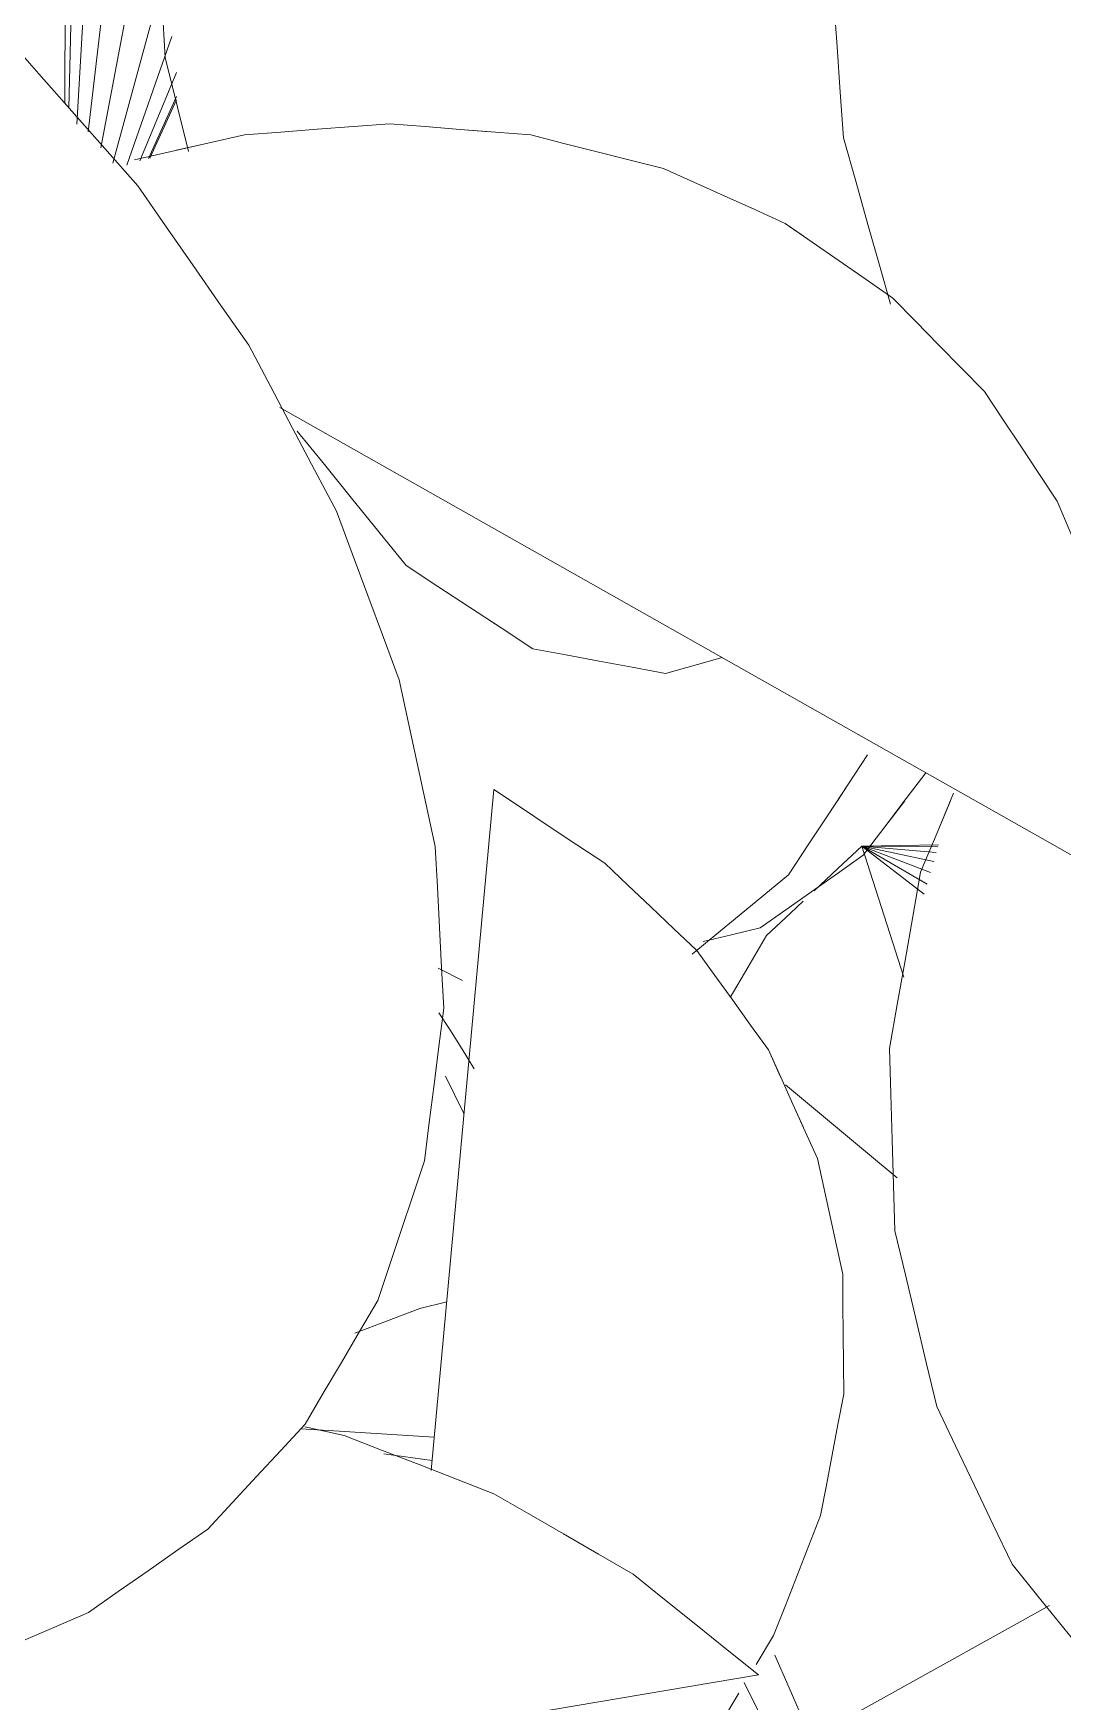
# Model space of a CAD drawing. Header units: metres. Extents: x -18.34 to -13.25, y -25.49 to -16.26.
# Drawn here: x -17.85139 to -17.82395, y -16.75699 to -16.71248 of the extents above; entities that cross this region are included whole.
import ezdxf

# ---------------------------------------------------------------- set-up
doc = ezdxf.new("R2010")
doc.units = ezdxf.units.M
doc.layers.add('Importações nas famílias', color=7, linetype='Continuous', lineweight=5)
doc.layers.add('Vegetação', color=7, linetype='Continuous', lineweight=5)

# ---------------------------------------------------------------- blocks, each defined once
blk = doc.blocks.new('Planta_pergolado_12200 - plantas pergolado_skp_Component_12-V33-Pavimento 02 - Executivo')
at = {"layer": 'Importações nas famílias', "color": 9, "flags": 128}
for points in [[(0.1606, 0.075633), (0.159968, 0.074978), (0.159335, 0.074323), (0.158702, 0.073668), (0.158077, 0.07302)], [(0.153757, 0.056828), (0.153994, 0.055998), (0.154231, 0.055168), (0.154429, 0.054476)], [(0.156239, 0.050344), (0.15676, 0.04961), (0.157281, 0.048877)]]:
    blk.add_lwpolyline(points, dxfattribs=at)
blk = doc.blocks.new('Planta_pergolado_12200 - plantas pergolado_skp_Component_17-V36-Pavimento 02 - Executivo')
at = {"layer": 'Importações nas famílias', "color": 9, "flags": 128}
for points in [[(0.158544, 0.082545), (0.158241, 0.082913), (0.157669, 0.083606)], [(0.159955, 0.080833), (0.159384, 0.081527), (0.158812, 0.08222)], [(0.162558, 0.079129), (0.161952, 0.079526), (0.161286, 0.079962), (0.160621, 0.080398), (0.159955, 0.080833)]]:
    blk.add_lwpolyline(points, dxfattribs=at)
blk = doc.blocks.new('Planta_pergolado_12200 - plantas pergolado_skp_Component_16-V37-Pavimento 02 - Executivo')
for name in ['Planta_pergolado_12200 - plantas pergolado_skp_Component_17-V36-Pavimento 02 - Executivo', 'Planta_pergolado_12200 - plantas pergolado_skp_Component_12-V33-Pavimento 02 - Executivo']:
    blk.add_blockref(name, (0, 0))
blk = doc.blocks.new('Planta_pergolado_12200 - plantas pergolado_skp_Component_12-V38-Pavimento 02 - Executivo')
at = {"layer": 'Importações nas famílias', "color": 9}
for p, q in [((0.170274, 0.07106), (0.169588, 0.071156)), ((0.17156, 0.067551), (0.170378, 0.067254))]:
    blk.add_line(p, q, dxfattribs=at)
at = {"layer": 'Importações nas famílias', "color": 9, "flags": 128}
for points in [[(0.171953, 0.070631), (0.171134, 0.07084), (0.170274, 0.07106)], [(0.170261, 0.067832), (0.170911, 0.067944), (0.171824, 0.068101), (0.172737, 0.068258), (0.173553, 0.068399)]]:
    blk.add_lwpolyline(points, dxfattribs=at)
blk = doc.blocks.new('Planta_pergolado_12200 - plantas pergolado_skp_Component_17-V39-Pavimento 02 - Executivo')
at = {"layer": 'Importações nas famílias', "color": 9}
for p, q in [((0.158064, 0.08135), (0.156153, 0.081178)), ((0.156175, 0.081125), (0.158064, 0.08135)), ((0.15623, 0.080991), (0.158064, 0.08135)), ((0.158064, 0.08135), (0.156318, 0.080778)), ((0.158064, 0.08135), (0.156427, 0.080511)), ((0.156542, 0.080233), (0.158064, 0.08135)), ((0.156643, 0.079987), (0.158064, 0.08135)), ((0.157372, 0.077984), (0.158064, 0.08135)), ((0.152632, 0.054928), (0.152876, 0.056112)), ((0.162039, 0.051789), (0.161445, 0.051144)), ((0.157627, 0.048068), (0.156948, 0.047688)), ((0.154075, 0.047331), (0.153366, 0.047538))]:
    blk.add_line(p, q, dxfattribs=at)
at = {"layer": 'Importações nas famílias', "color": 9, "flags": 128}
for points in [[(0.158064, 0.08135), (0.158714, 0.080859), (0.159364, 0.080369)], [(0.159664, 0.080143), (0.160014, 0.079879), (0.160665, 0.079389)], [(0.160665, 0.079389), (0.161212, 0.078649), (0.161731, 0.077949)], [(0.164841, 0.058336), (0.164531, 0.057308), (0.164221, 0.05628), (0.16391, 0.055252)], [(0.16391, 0.055252), (0.163443, 0.054386), (0.162975, 0.05352), (0.162507, 0.052655), (0.162039, 0.051789)], [(0.156948, 0.047688), (0.156229, 0.047599), (0.155511, 0.04751), (0.154793, 0.04742), (0.154075, 0.047331)]]:
    blk.add_lwpolyline(points, dxfattribs=at)
blk = doc.blocks.new('Planta_pergolado_12200 - plantas pergolado_skp_Component_16-V40-Pavimento 02 - Executivo')
for name in ['Planta_pergolado_12200 - plantas pergolado_skp_Component_17-V39-Pavimento 02 - Executivo', 'Planta_pergolado_12200 - plantas pergolado_skp_Component_12-V38-Pavimento 02 - Executivo']:
    blk.add_blockref(name, (0, 0))
blk = doc.blocks.new('Planta_pergolado_12200 - plantas pergolado_skp_Component_12-V63-Pavimento 02 - Executivo')
at = {"layer": 'Importações nas famílias', "color": 9}
for p, q in [((0.168772, 0.07791), (0.169007, 0.078352)), ((0.16865, 0.075788), (0.169006, 0.076766)), ((0.160352, 0.052987), (0.163234, 0.060906)), ((0.15877, 0.048638), (0.159823, 0.051534))]:
    blk.add_line(p, q, dxfattribs=at)
at = {"layer": 'Importações nas famílias', "color": 9, "flags": 128}
for points in [[(0.168275, 0.076865), (0.168523, 0.077388), (0.168772, 0.07791)], [(0.1606, 0.075633), (0.159968, 0.074978), (0.159335, 0.074323), (0.158702, 0.073668), (0.158077, 0.07302)], [(0.161325, 0.05809), (0.161594, 0.058944), (0.161862, 0.059797), (0.162131, 0.060651), (0.162399, 0.061504)], [(0.16028, 0.054577), (0.160542, 0.055455), (0.160803, 0.056334), (0.161064, 0.057212), (0.161325, 0.05809)], [(0.153757, 0.056828), (0.153994, 0.055998), (0.154231, 0.055168), (0.154429, 0.054476)], [(0.159867, 0.053109), (0.160029, 0.053684), (0.16028, 0.054577)], [(0.158594, 0.048433), (0.158799, 0.049207), (0.159037, 0.050105), (0.159276, 0.051004)], [(0.156239, 0.050344), (0.15676, 0.04961), (0.157281, 0.048877), (0.157802, 0.048143), (0.157973, 0.047902)]]:
    blk.add_lwpolyline(points, dxfattribs=at)
blk = doc.blocks.new('Planta_pergolado_12200 - plantas pergolado_skp_Component_12-V65-Pavimento 02 - Executivo')
at = {"layer": 'Importações nas famílias', "color": 9}
blk.add_line((0.188957, 0.075592), (0.180119, 0.082783), dxfattribs=at)
at = {"layer": 'Importações nas famílias', "color": 9, "flags": 128}
for points in [[(0.1799, 0.089866), (0.179458, 0.090176), (0.179015, 0.090487)], [(0.181626, 0.088263), (0.181195, 0.088664), (0.180763, 0.089064), (0.180332, 0.089465), (0.1799, 0.089866)], [(0.18329, 0.086318), (0.182874, 0.086804), (0.182458, 0.08729), (0.182042, 0.087777), (0.181626, 0.088263)], [(0.184871, 0.084051), (0.184476, 0.084618), (0.184081, 0.085184), (0.183685, 0.085751), (0.18329, 0.086318)], [(0.186354, 0.081488), (0.185983, 0.082129), (0.185613, 0.08277), (0.185242, 0.08341), (0.184871, 0.084051)], [(0.187721, 0.078658), (0.187379, 0.079366), (0.187038, 0.080073), (0.186696, 0.080781), (0.186354, 0.081488)], [(0.188957, 0.075592), (0.188648, 0.076359), (0.188339, 0.077125), (0.18803, 0.077892), (0.187721, 0.078658)], [(0.181376, 0.07731), (0.1823, 0.07707), (0.183224, 0.07683), (0.184149, 0.07659), (0.185073, 0.07635)], [(0.185073, 0.07635), (0.186044, 0.07616), (0.187015, 0.075971), (0.187986, 0.075781), (0.188957, 0.075592)]]:
    blk.add_lwpolyline(points, dxfattribs=at)
blk = doc.blocks.new('Planta_pergolado_12200 - plantas pergolado_skp_Component_17-V66-Pavimento 02 - Executivo')
at = {"layer": 'Importações nas famílias', "color": 9}
for p, q in [((0.173776, 0.11996), (0.175829, 0.101947)), ((0.175737, 0.101816), (0.173607, 0.117923)), ((0.17559, 0.101392), (0.173109, 0.116025)), ((0.175326, 0.101168), (0.172318, 0.114396)), ((0.175057, 0.100737), (0.172536, 0.109035)), ((0.174799, 0.100323), (0.173053, 0.104783)), ((0.17446, 0.100242), (0.172995, 0.103309)), ((0.174121, 0.100306), (0.172971, 0.102403)), ((0.173902, 0.100347), (0.173036, 0.101807)), ((0.173869, 0.100353), (0.173044, 0.101729)), ((0.168902, 0.079464), (0.168332, 0.07909))]:
    blk.add_line(p, q, dxfattribs=at)
at = {"layer": 'Importações nas famílias', "color": 9, "flags": 128}
for points in [[(0.159955, 0.080833), (0.159384, 0.081527), (0.158812, 0.08222), (0.158241, 0.082913), (0.157669, 0.083606)], [(0.162558, 0.079129), (0.161952, 0.079526), (0.161286, 0.079962), (0.160621, 0.080398), (0.159955, 0.080833)]]:
    blk.add_lwpolyline(points, dxfattribs=at)
blk = doc.blocks.new('Planta_pergolado_12200 - plantas pergolado_skp_Component_16-V67-Pavimento 02 - Executivo')
for name in ['Planta_pergolado_12200 - plantas pergolado_skp_Component_17-V66-Pavimento 02 - Executivo', 'Planta_pergolado_12200 - plantas pergolado_skp_Component_12-V65-Pavimento 02 - Executivo', 'Planta_pergolado_12200 - plantas pergolado_skp_Component_12-V63-Pavimento 02 - Executivo']:
    blk.add_blockref(name, (0, 0))
blk = doc.blocks.new('Planta_pergolado_12200 - plantas pergolado_skp_Component_17-V71-Pavimento 02 - Executivo')
at = {"layer": 'Importações nas famílias', "color": 9}
for p, q in [((0.15683, 0.082412), (0.156276, 0.083001)), ((0.160805, 0.079595), (0.160115, 0.079976))]:
    blk.add_line(p, q, dxfattribs=at)
at = {"layer": 'Importações nas famílias', "color": 9, "flags": 128}
for points in [[(0.158048, 0.08112), (0.157439, 0.081766), (0.156875, 0.082364)], [(0.159426, 0.080357), (0.158737, 0.080739), (0.158048, 0.08112)], [(0.16225, 0.079413), (0.161528, 0.079504), (0.160805, 0.079595)]]:
    blk.add_lwpolyline(points, dxfattribs=at)
blk = doc.blocks.new('Planta_pergolado_12200 - plantas pergolado_skp_Component_16-V72-Pavimento 02 - Executivo')
blk.add_blockref('Planta_pergolado_12200 - plantas pergolado_skp_Component_17-V71-Pavimento 02 - Executivo', (0, 0))
blk = doc.blocks.new('Planta_pergolado_12200 - plantas pergolado_skp_Component_17-V77-Pavimento 02 - Executivo')
at = {"layer": 'Importações nas famílias', "color": 9, "flags": 128}
for points in [[(0.158048, 0.08112), (0.157439, 0.081766), (0.15683, 0.082412), (0.156276, 0.083001)], [(0.160805, 0.079595), (0.160115, 0.079976), (0.159426, 0.080357), (0.158737, 0.080739), (0.158048, 0.08112)], [(0.16225, 0.079413), (0.161528, 0.079504), (0.160805, 0.079595)]]:
    blk.add_lwpolyline(points, dxfattribs=at)
blk = doc.blocks.new('Planta_pergolado_12200 - plantas pergolado_skp_Component_16-V78-Pavimento 02 - Executivo')
blk.add_blockref('Planta_pergolado_12200 - plantas pergolado_skp_Component_17-V77-Pavimento 02 - Executivo', (0, 0))
blk = doc.blocks.new('Planta_pergolado_12200 - plantas pergolado_skp_-3067427-Pavimento 02 - Executivo')
for name in ['Planta_pergolado_12200 - plantas pergolado_skp_Component_16-V78-Pavimento 02 - Executivo', 'Planta_pergolado_12200 - plantas pergolado_skp_Component_16-V37-Pavimento 02 - Executivo', 'Planta_pergolado_12200 - plantas pergolado_skp_Component_16-V67-Pavimento 02 - Executivo', 'Planta_pergolado_12200 - plantas pergolado_skp_Component_16-V72-Pavimento 02 - Executivo', 'Planta_pergolado_12200 - plantas pergolado_skp_Component_16-V40-Pavimento 02 - Executivo']:
    blk.add_blockref(name, (0, 0))
blk = doc.blocks.new('Planta_pergolado_12200 - plantas pergolado_skp_-3067432-Pavimento 02 - Executivo')
at = {"rotation": 89.9999999999999}
blk.add_blockref('Planta_pergolado_12200 - plantas pergolado_skp_-3067427-Pavimento 02 - Executivo', (0.274037, 0.01573), dxfattribs=at)
blk = doc.blocks.new('Planta_pergolado_12200 - plantas pergolado_skp_Component_12-V250-Pavimento 02 - Executivo')
at = {"layer": 'Importações nas famílias', "color": 9}
for p, q in [((0.186334, 0.060857), (0.187887, 0.068529)), ((0.177483, 0.060066), (0.176973, 0.059395)), ((0.181635, 0.037642), (0.185023, 0.054377))]:
    blk.add_line(p, q, dxfattribs=at)
at = {"layer": 'Importações nas famílias', "color": 9, "flags": 128}
for points in [[(0.187887, 0.068529), (0.187049, 0.068072), (0.18621, 0.067614), (0.185371, 0.067157), (0.184533, 0.0667)], [(0.184533, 0.0667), (0.183787, 0.066158), (0.183042, 0.065616), (0.182296, 0.065074), (0.181551, 0.064532)], [(0.181551, 0.064532), (0.180916, 0.063919), (0.180281, 0.063305), (0.179646, 0.062692), (0.179011, 0.062078)], [(0.179011, 0.062078), (0.178502, 0.061407), (0.177992, 0.060737)], [(0.176973, 0.059395), (0.176601, 0.058682), (0.176229, 0.05797), (0.175857, 0.057257), (0.175486, 0.056545)], [(0.175486, 0.056545), (0.17526, 0.055808), (0.175034, 0.05507), (0.174808, 0.054333), (0.174582, 0.053595)], [(0.174582, 0.053595), (0.174508, 0.05285), (0.174434, 0.052105), (0.17436, 0.051361), (0.174285, 0.050616)], [(0.174285, 0.050616), (0.174364, 0.049881), (0.174443, 0.049145), (0.174522, 0.04841), (0.174601, 0.047675)], [(0.174601, 0.047675), (0.174831, 0.046967), (0.175062, 0.046259), (0.175292, 0.045551), (0.175522, 0.044844)], [(0.175522, 0.044844), (0.175899, 0.044179), (0.176275, 0.043515), (0.176651, 0.042851), (0.177028, 0.042187)], [(0.177028, 0.042187), (0.177541, 0.041582), (0.178054, 0.040977), (0.178568, 0.040372), (0.179081, 0.039767)], [(0.179081, 0.039767), (0.17972, 0.039236), (0.180358, 0.038705), (0.180997, 0.038173), (0.181635, 0.037642)]]:
    blk.add_lwpolyline(points, dxfattribs=at)
blk = doc.blocks.new('Planta_pergolado_12200 - plantas pergolado_skp_Component_16-V252-Pavimento 02 - Executivo')
blk.add_blockref('Planta_pergolado_12200 - plantas pergolado_skp_Component_12-V250-Pavimento 02 - Executivo', (0, 0))
blk = doc.blocks.new('Planta_pergolado_12200 - plantas pergolado_skp_Component_12-V253-Pavimento 02 - Executivo')
at = {"layer": 'Importações nas famílias', "color": 9}
for p, q in [((0.18621, 0.067614), (0.185371, 0.067157)), ((0.18491, 0.066905), (0.184533, 0.0667)), ((0.177483, 0.060066), (0.176973, 0.059395)), ((0.175857, 0.057257), (0.175486, 0.056545)), ((0.174601, 0.047675), (0.174831, 0.046967)), ((0.1753, 0.045526), (0.175522, 0.044844))]:
    blk.add_line(p, q, dxfattribs=at)
at = {"layer": 'Importações nas famílias', "color": 9, "flags": 128}
for points in [[(0.184533, 0.0667), (0.183787, 0.066158), (0.183042, 0.065616), (0.182296, 0.065074), (0.181551, 0.064532)], [(0.181551, 0.064532), (0.180916, 0.063919), (0.180281, 0.063305), (0.179646, 0.062692), (0.179011, 0.062078)], [(0.179011, 0.062078), (0.178502, 0.061407), (0.177992, 0.060737)], [(0.176973, 0.059395), (0.176601, 0.058682), (0.176229, 0.05797)], [(0.175486, 0.056545), (0.17526, 0.055808), (0.175034, 0.05507), (0.174808, 0.054333), (0.174582, 0.053595)], [(0.174582, 0.053595), (0.174508, 0.05285), (0.174434, 0.052105), (0.17436, 0.051361), (0.174285, 0.050616)], [(0.174285, 0.050616), (0.174364, 0.049881), (0.174443, 0.049145), (0.174522, 0.04841), (0.174601, 0.047675)], [(0.174869, 0.046852), (0.175062, 0.046259), (0.175292, 0.045551)], [(0.175522, 0.044844), (0.175899, 0.044179), (0.176275, 0.043515), (0.176651, 0.042851), (0.177028, 0.042187)], [(0.177028, 0.042187), (0.177541, 0.041582), (0.178054, 0.040977), (0.178568, 0.040372), (0.179081, 0.039767)], [(0.179081, 0.039767), (0.17972, 0.039236), (0.180358, 0.038705)]]:
    blk.add_lwpolyline(points, dxfattribs=at)
blk = doc.blocks.new('Planta_pergolado_12200 - plantas pergolado_skp_Component_16-V255-Pavimento 02 - Executivo')
blk.add_blockref('Planta_pergolado_12200 - plantas pergolado_skp_Component_12-V253-Pavimento 02 - Executivo', (0, 0))
blk = doc.blocks.new('Planta_pergolado_12200 - plantas pergolado_skp_Component_12-V276-Pavimento 02 - Executivo')
at = {"layer": 'Importações nas famílias', "color": 9, "flags": 128}
for points in [[(0.136028, 0.038975), (0.135321, 0.038871), (0.134614, 0.038767), (0.133908, 0.038663), (0.133201, 0.038559)], [(0.138866, 0.038776), (0.138156, 0.038825), (0.137447, 0.038875), (0.136737, 0.038925), (0.136028, 0.038975)], [(0.133201, 0.038559), (0.132514, 0.038304), (0.131827, 0.038049), (0.13114, 0.037794), (0.130453, 0.037538)], [(0.141649, 0.037965), (0.140953, 0.038168), (0.140257, 0.03837), (0.139562, 0.038573), (0.138866, 0.038776)], [(0.144312, 0.036563), (0.143646, 0.036914), (0.142981, 0.037264), (0.142315, 0.037615), (0.141649, 0.037965)], [(0.130453, 0.037538), (0.129801, 0.037137), (0.12915, 0.036737), (0.128499, 0.036336), (0.127847, 0.035935)], [(0.127847, 0.035935), (0.127247, 0.035399), (0.126646, 0.034862), (0.126045, 0.034325), (0.125445, 0.033788)], [(0.125445, 0.033788), (0.124909, 0.033128), (0.124374, 0.032468), (0.123838, 0.031808), (0.123303, 0.031148)], [(0.123303, 0.031148), (0.122845, 0.03038), (0.122387, 0.029612), (0.121929, 0.028844), (0.121471, 0.028076)], [(0.121471, 0.028076), (0.121101, 0.027218), (0.120732, 0.02636), (0.120362, 0.025502), (0.119992, 0.024644)], [(0.119992, 0.024644), (0.11972, 0.023716), (0.119447, 0.022788), (0.119174, 0.021861), (0.118902, 0.020933)], [(0.118902, 0.020933), (0.118732, 0.019957), (0.118563, 0.018981), (0.118394, 0.018006), (0.118225, 0.01703)]]:
    blk.add_lwpolyline(points, dxfattribs=at)
blk = doc.blocks.new('Planta_pergolado_12200 - plantas pergolado_skp_Component_16-V283-Pavimento 02 - Executivo')
blk.add_blockref('Planta_pergolado_12200 - plantas pergolado_skp_Component_12-V276-Pavimento 02 - Executivo', (0, 0))
blk = doc.blocks.new('Planta_pergolado_12200 - plantas pergolado_skp_-V296-Pavimento 02 - Executivo')
blk.add_blockref('Planta_pergolado_12200 - plantas pergolado_skp_Component_16-V283-Pavimento 02 - Executivo', (0, 0))
blk = doc.blocks.new('Planta_pergolado_12200 - plantas pergolado_skp_-V297-Pavimento 02 - Executivo')
at = {"xscale": 1.254472261797389, "yscale": 1.254472261797389, "zscale": 1.254472261797389, "rotation": 44.99999999999149}
blk.add_blockref('Planta_pergolado_12200 - plantas pergolado_skp_-V296-Pavimento 02 - Executivo', (0.101937, -0.102346), dxfattribs=at)
for name in ['Planta_pergolado_12200 - plantas pergolado_skp_Component_16-V252-Pavimento 02 - Executivo', 'Planta_pergolado_12200 - plantas pergolado_skp_Component_16-V255-Pavimento 02 - Executivo']:
    blk.add_blockref(name, (0, 0))
blk = doc.blocks.new('Planta_pergolado_12200 - plantas pergolado_skp_Component_17-V315-Pavimento 02 - Executivo')
at = {"layer": 'Importações nas famílias', "color": 9, "flags": 128}
for points in [[(0.175614, 0.203256), (0.176244, 0.203361), (0.177061, 0.203497)], [(0.177061, 0.203497), (0.177868, 0.203254), (0.178675, 0.203011), (0.179482, 0.202768), (0.180289, 0.202525)], [(0.180289, 0.202525), (0.181017, 0.201924), (0.181745, 0.201322), (0.182473, 0.200721), (0.183201, 0.200119)], [(0.183201, 0.200119), (0.183787, 0.199211), (0.184374, 0.198302), (0.184961, 0.197394), (0.185548, 0.196485)], [(0.18749, 0.189254), (0.187641, 0.188123), (0.187812, 0.186853)], [(0.187812, 0.186853), (0.187743, 0.185559), (0.187674, 0.184266), (0.187604, 0.182972), (0.187535, 0.181678)]]:
    blk.add_lwpolyline(points, dxfattribs=at)
blk = doc.blocks.new('Planta_pergolado_12200 - plantas pergolado_skp_Component_16-V316-Pavimento 02 - Executivo')
blk.add_blockref('Planta_pergolado_12200 - plantas pergolado_skp_Component_17-V315-Pavimento 02 - Executivo', (0, 0))
blk = doc.blocks.new('Planta_pergolado_12200 - plantas pergolado_skp_Component_12-V318-Pavimento 02 - Executivo')
at = {"layer": 'Importações nas famílias', "color": 9}
for p, q in [((0.219014, 0.231057), (0.177455, 0.228609)), ((0.187089, 0.22155), (0.188039, 0.221229))]:
    blk.add_line(p, q, dxfattribs=at)
at = {"layer": 'Importações nas famílias', "color": 9, "flags": 128}
for points in [[(0.177455, 0.228609), (0.178164, 0.227899), (0.178874, 0.22719), (0.179583, 0.22648), (0.180293, 0.22577)], [(0.180293, 0.22577), (0.181102, 0.225177), (0.181911, 0.224584), (0.18272, 0.223991), (0.183529, 0.223398)], [(0.183529, 0.223398), (0.184419, 0.222936), (0.185309, 0.222474), (0.186199, 0.222012), (0.187089, 0.22155)]]:
    blk.add_lwpolyline(points, dxfattribs=at)
blk = doc.blocks.new('Planta_pergolado_12200 - plantas pergolado_skp_Component_12-V322-Pavimento 02 - Executivo')
at = {"layer": 'Importações nas famílias', "color": 9}
blk.add_line((0.185909, 0.195856), (0.165672, 0.210402), dxfattribs=at)
at = {"layer": 'Importações nas famílias', "color": 9, "flags": 128}
for points in [[(0.165912, 0.203467), (0.166155, 0.202668), (0.166397, 0.201869), (0.166639, 0.20107), (0.166882, 0.200271)], [(0.166882, 0.200271), (0.167259, 0.199543), (0.167637, 0.198815), (0.168014, 0.198086), (0.168391, 0.197358)], [(0.168391, 0.197358), (0.168895, 0.196718), (0.169399, 0.196077), (0.169902, 0.195436), (0.170406, 0.194796)], [(0.170406, 0.194796), (0.171024, 0.194258), (0.171642, 0.19372), (0.17226, 0.193182), (0.172878, 0.192645)], [(0.172878, 0.192645), (0.173596, 0.192222), (0.174314, 0.1918), (0.175032, 0.191377), (0.17575, 0.190955)], [(0.17575, 0.190955), (0.17655, 0.190658), (0.177351, 0.190361), (0.178152, 0.190063), (0.178953, 0.189766)], [(0.178953, 0.189766), (0.179818, 0.189601), (0.180684, 0.189437), (0.181549, 0.189272), (0.182414, 0.189107)], [(0.186051, 0.188992), (0.186982, 0.1891), (0.187914, 0.189208), (0.188846, 0.189316)], [(0.182414, 0.189107), (0.183323, 0.189078), (0.184232, 0.189049), (0.185141, 0.189021), (0.186051, 0.188992)]]:
    blk.add_lwpolyline(points, dxfattribs=at)
blk = doc.blocks.new('Planta_pergolado_12200 - plantas pergolado_skp_Component_17-V323-Pavimento 02 - Executivo')
at = {"layer": 'Importações nas famílias', "color": 9, "flags": 128}
for points in [[(0.168643, 0.230007), (0.169199, 0.22914), (0.169755, 0.228274), (0.170311, 0.227407), (0.170867, 0.226541)], [(0.170867, 0.226541), (0.171228, 0.225513), (0.171589, 0.224485), (0.171949, 0.223457), (0.17231, 0.222429)], [(0.17231, 0.222429), (0.172451, 0.221309), (0.172591, 0.220189), (0.172732, 0.21907), (0.172873, 0.21795)], [(0.172873, 0.21795), (0.172784, 0.216816), (0.172695, 0.215681), (0.172606, 0.214546), (0.172517, 0.213412)], [(0.172517, 0.213412), (0.172205, 0.212339), (0.171893, 0.211266), (0.171581, 0.210194), (0.171268, 0.209121)], [(0.171268, 0.209121), (0.170754, 0.208184), (0.170239, 0.207247)], [(0.170485, 0.194935), (0.170642, 0.194001), (0.170828, 0.192893), (0.171014, 0.191786), (0.1712, 0.190679)], [(0.1712, 0.190679), (0.171157, 0.189541), (0.171114, 0.188403), (0.171071, 0.187265), (0.171029, 0.186127)]]:
    blk.add_lwpolyline(points, dxfattribs=at)
blk = doc.blocks.new('Planta_pergolado_12200 - plantas pergolado_skp_Component_16-V324-Pavimento 02 - Executivo')
for name in ['Planta_pergolado_12200 - plantas pergolado_skp_Component_17-V323-Pavimento 02 - Executivo', 'Planta_pergolado_12200 - plantas pergolado_skp_Component_12-V318-Pavimento 02 - Executivo', 'Planta_pergolado_12200 - plantas pergolado_skp_Component_12-V322-Pavimento 02 - Executivo']:
    blk.add_blockref(name, (0, 0))
blk = doc.blocks.new('Planta_pergolado_12200 - plantas pergolado_skp_Component_17-V333-Pavimento 02 - Executivo')
at = {"layer": 'Importações nas famílias', "color": 9, "flags": 128}
for points in [[(0.175614, 0.203256), (0.176244, 0.203361), (0.177061, 0.203497)], [(0.177061, 0.203497), (0.177868, 0.203254), (0.178675, 0.203011), (0.179482, 0.202768), (0.180289, 0.202525)], [(0.180289, 0.202525), (0.181017, 0.201924), (0.181274, 0.201711)], [(0.181745, 0.201322), (0.182473, 0.200721), (0.183201, 0.200119)], [(0.183201, 0.200119), (0.183787, 0.199211), (0.184374, 0.198302), (0.184961, 0.197394), (0.185548, 0.196485)], [(0.18749, 0.189254), (0.187641, 0.188123), (0.187812, 0.186853)], [(0.187812, 0.186853), (0.187743, 0.185559), (0.187702, 0.184789)]]:
    blk.add_lwpolyline(points, dxfattribs=at)
blk = doc.blocks.new('Planta_pergolado_12200 - plantas pergolado_skp_Component_16-V334-Pavimento 02 - Executivo')
blk.add_blockref('Planta_pergolado_12200 - plantas pergolado_skp_Component_17-V333-Pavimento 02 - Executivo', (0, 0))
blk = doc.blocks.new('Planta_pergolado_12200 - plantas pergolado_skp_Component_12-V336-Pavimento 02 - Executivo')
at = {"layer": 'Importações nas famílias', "color": 9}
blk.add_line((0.187089, 0.22155), (0.188039, 0.221229), dxfattribs=at)
at = {"layer": 'Importações nas famílias', "color": 9, "flags": 128}
blk.add_lwpolyline([(0.185309, 0.222474), (0.186199, 0.222012), (0.187089, 0.22155)], dxfattribs=at)
blk = doc.blocks.new('Planta_pergolado_12200 - plantas pergolado_skp_Component_12-V337-Pavimento 02 - Executivo')
at = {"layer": 'Importações nas famílias', "color": 9}
for p, q in [((0.172466, 0.193003), (0.172878, 0.192645)), ((0.178953, 0.189766), (0.179818, 0.189601)), ((0.187914, 0.189208), (0.188846, 0.189316))]:
    blk.add_line(p, q, dxfattribs=at)
at = {"layer": 'Importações nas famílias', "color": 9, "flags": 128}
for points in [[(0.170406, 0.194796), (0.171024, 0.194258), (0.171642, 0.19372)], [(0.172878, 0.192645), (0.173596, 0.192222), (0.174314, 0.1918), (0.175032, 0.191377), (0.17575, 0.190955)], [(0.17575, 0.190955), (0.17655, 0.190658), (0.177351, 0.190361), (0.178152, 0.190063), (0.178953, 0.189766)], [(0.179956, 0.189575), (0.180684, 0.189437), (0.181549, 0.189272), (0.182414, 0.189107)], [(0.186051, 0.188992), (0.186982, 0.1891), (0.187777, 0.189192)], [(0.182414, 0.189107), (0.183323, 0.189078), (0.184232, 0.189049), (0.185141, 0.189021), (0.186051, 0.188992)]]:
    blk.add_lwpolyline(points, dxfattribs=at)
blk = doc.blocks.new('Planta_pergolado_12200 - plantas pergolado_skp_Component_17-V338-Pavimento 02 - Executivo')
at = {"layer": 'Importações nas famílias', "color": 9}
blk.add_line((0.170311, 0.227407), (0.170867, 0.226541), dxfattribs=at)
at = {"layer": 'Importações nas famílias', "color": 9, "flags": 128}
for points in [[(0.170867, 0.226541), (0.171228, 0.225513), (0.171589, 0.224485), (0.171949, 0.223457), (0.17231, 0.222429)], [(0.17231, 0.222429), (0.172451, 0.221309), (0.172591, 0.220189), (0.172732, 0.21907), (0.172873, 0.21795)], [(0.172873, 0.21795), (0.172784, 0.216816), (0.172695, 0.215681), (0.172606, 0.214546), (0.172517, 0.213412)], [(0.172517, 0.213412), (0.172205, 0.212339), (0.171893, 0.211266), (0.171581, 0.210194), (0.171268, 0.209121)], [(0.171268, 0.209121), (0.170754, 0.208184), (0.170337, 0.207424)], [(0.170485, 0.194935), (0.170642, 0.194001), (0.170828, 0.192893), (0.171014, 0.191786), (0.1712, 0.190679)], [(0.1712, 0.190679), (0.171157, 0.189541), (0.171114, 0.188403), (0.171071, 0.187265), (0.171029, 0.186127)]]:
    blk.add_lwpolyline(points, dxfattribs=at)
blk = doc.blocks.new('Planta_pergolado_12200 - plantas pergolado_skp_Component_16-V339-Pavimento 02 - Executivo')
for name in ['Planta_pergolado_12200 - plantas pergolado_skp_Component_12-V336-Pavimento 02 - Executivo', 'Planta_pergolado_12200 - plantas pergolado_skp_Component_17-V338-Pavimento 02 - Executivo', 'Planta_pergolado_12200 - plantas pergolado_skp_Component_12-V337-Pavimento 02 - Executivo']:
    blk.add_blockref(name, (0, 0))
blk = doc.blocks.new('Planta_pergolado_12200 - plantas pergolado_skp_-V384-Pavimento 02 - Executivo')
for name in ['Planta_pergolado_12200 - plantas pergolado_skp_Component_16-V324-Pavimento 02 - Executivo', 'Planta_pergolado_12200 - plantas pergolado_skp_Component_16-V339-Pavimento 02 - Executivo', 'Planta_pergolado_12200 - plantas pergolado_skp_Component_16-V316-Pavimento 02 - Executivo', 'Planta_pergolado_12200 - plantas pergolado_skp_Component_16-V334-Pavimento 02 - Executivo']:
    blk.add_blockref(name, (0, 0))
blk = doc.blocks.new('Planta_pergolado_12200 - plantas pergolado_skp_Component_16-V429-Pavimento 02 - Executivo')
blk.add_blockref('Planta_pergolado_12200 - plantas pergolado_skp_Component_12-V253-Pavimento 02 - Executivo', (0, 0))
blk = doc.blocks.new('Planta_pergolado_12200 - plantas pergolado_skp_Component_12-V430-Pavimento 02 - Executivo')
at = {"layer": 'Importações nas famílias', "color": 9}
for p, q in [((0.18621, 0.067614), (0.185371, 0.067157)), ((0.18491, 0.066905), (0.184533, 0.0667)), ((0.177483, 0.060066), (0.176973, 0.059395)), ((0.175857, 0.057257), (0.175486, 0.056545)), ((0.174601, 0.047675), (0.174831, 0.046967)), ((0.1753, 0.045526), (0.175522, 0.044844)), ((0.177028, 0.042187), (0.177541, 0.041582))]:
    blk.add_line(p, q, dxfattribs=at)
at = {"layer": 'Importações nas famílias', "color": 9, "flags": 128}
for points in [[(0.184533, 0.0667), (0.183787, 0.066158), (0.183042, 0.065616), (0.182296, 0.065074), (0.181551, 0.064532)], [(0.181551, 0.064532), (0.180916, 0.063919), (0.180281, 0.063305), (0.179646, 0.062692), (0.179011, 0.062078)], [(0.179011, 0.062078), (0.178502, 0.061407), (0.177992, 0.060737)], [(0.176973, 0.059395), (0.176601, 0.058682), (0.176229, 0.05797)], [(0.175486, 0.056545), (0.17526, 0.055808), (0.175034, 0.05507), (0.174808, 0.054333), (0.174582, 0.053595)], [(0.174582, 0.053595), (0.174508, 0.05285), (0.174434, 0.052105), (0.17436, 0.051361), (0.174285, 0.050616)], [(0.174285, 0.050616), (0.174364, 0.049881), (0.174443, 0.049145), (0.174522, 0.04841), (0.174601, 0.047675)], [(0.174869, 0.046852), (0.175062, 0.046259), (0.175292, 0.045551)], [(0.175522, 0.044844), (0.175899, 0.044179), (0.176275, 0.043515), (0.176651, 0.042851), (0.177028, 0.042187)]]:
    blk.add_lwpolyline(points, dxfattribs=at)
blk = doc.blocks.new('Planta_pergolado_12200 - plantas pergolado_skp_Component_16-V431-Pavimento 02 - Executivo')
blk.add_blockref('Planta_pergolado_12200 - plantas pergolado_skp_Component_12-V430-Pavimento 02 - Executivo', (0, 0))
blk = doc.blocks.new('Planta_pergolado_12200 - plantas pergolado_skp_Component_12-V436-Pavimento 02 - Executivo')
at = {"layer": 'Importações nas famílias', "color": 9}
blk.add_line((0.118732, 0.019957), (0.118563, 0.018981), dxfattribs=at)
at = {"layer": 'Importações nas famílias', "color": 9, "flags": 128}
for points in [[(0.136028, 0.038975), (0.135321, 0.038871), (0.134614, 0.038767), (0.133908, 0.038663), (0.133201, 0.038559)], [(0.133201, 0.038559), (0.132514, 0.038304), (0.131827, 0.038049), (0.13114, 0.037794), (0.130453, 0.037538)], [(0.130453, 0.037538), (0.129801, 0.037137), (0.12915, 0.036737)], [(0.129005, 0.036648), (0.128499, 0.036336), (0.127847, 0.035935)], [(0.127847, 0.035935), (0.127247, 0.035399), (0.126646, 0.034862), (0.126045, 0.034325), (0.125445, 0.033788)], [(0.125445, 0.033788), (0.124909, 0.033128), (0.124374, 0.032468), (0.123838, 0.031808), (0.123303, 0.031148)], [(0.123303, 0.031148), (0.122845, 0.03038), (0.122387, 0.029612), (0.121929, 0.028844), (0.121471, 0.028076)], [(0.121471, 0.028076), (0.121101, 0.027218), (0.120732, 0.02636)]]:
    blk.add_lwpolyline(points, dxfattribs=at)
blk = doc.blocks.new('Planta_pergolado_12200 - plantas pergolado_skp_Component_16-V440-Pavimento 02 - Executivo')
blk.add_blockref('Planta_pergolado_12200 - plantas pergolado_skp_Component_12-V436-Pavimento 02 - Executivo', (0, 0))
blk = doc.blocks.new('Planta_pergolado_12200 - plantas pergolado_skp_-V444-Pavimento 02 - Executivo')
blk.add_blockref('Planta_pergolado_12200 - plantas pergolado_skp_Component_16-V440-Pavimento 02 - Executivo', (0, 0))
blk = doc.blocks.new('Planta_pergolado_12200 - plantas pergolado_skp_-V445-Pavimento 02 - Executivo')
at = {"xscale": 1.254472261797389, "yscale": 1.254472261797389, "zscale": 1.254472261797389, "rotation": 44.99999999999149}
blk.add_blockref('Planta_pergolado_12200 - plantas pergolado_skp_-V444-Pavimento 02 - Executivo', (0.101937, -0.102346), dxfattribs=at)
for name in ['Planta_pergolado_12200 - plantas pergolado_skp_Component_16-V429-Pavimento 02 - Executivo', 'Planta_pergolado_12200 - plantas pergolado_skp_Component_16-V431-Pavimento 02 - Executivo']:
    blk.add_blockref(name, (0, 0))
blk = doc.blocks.new('Planta_pergolado_12200 - plantas pergolado_skp_Component_12-V460-Pavimento 02 - Executivo')
at = {"layer": 'Importações nas famílias', "color": 9}
blk.add_line((0.187914, 0.189208), (0.188846, 0.189316), dxfattribs=at)
blk = doc.blocks.new('Planta_pergolado_12200 - plantas pergolado_skp_Component_17-V461-Pavimento 02 - Executivo')
at = {"layer": 'Importações nas famílias', "color": 9}
blk.add_line((0.170311, 0.227407), (0.170867, 0.226541), dxfattribs=at)
at = {"layer": 'Importações nas famílias', "color": 9, "flags": 128}
for points in [[(0.170867, 0.226541), (0.171228, 0.225513), (0.171589, 0.224485), (0.171949, 0.223457), (0.17231, 0.222429)], [(0.17231, 0.222429), (0.172451, 0.221309), (0.172591, 0.220189), (0.172732, 0.21907), (0.172873, 0.21795)], [(0.172873, 0.21795), (0.172784, 0.216816), (0.172695, 0.215681), (0.172606, 0.214546), (0.172517, 0.213412)], [(0.172517, 0.213412), (0.172205, 0.212339), (0.171893, 0.211266), (0.171581, 0.210194), (0.171268, 0.209121)], [(0.171268, 0.209121), (0.170754, 0.208184), (0.170337, 0.207424)]]:
    blk.add_lwpolyline(points, dxfattribs=at)
blk = doc.blocks.new('Planta_pergolado_12200 - plantas pergolado_skp_Component_16-V462-Pavimento 02 - Executivo')
for name in ['Planta_pergolado_12200 - plantas pergolado_skp_Component_12-V336-Pavimento 02 - Executivo', 'Planta_pergolado_12200 - plantas pergolado_skp_Component_17-V461-Pavimento 02 - Executivo', 'Planta_pergolado_12200 - plantas pergolado_skp_Component_12-V460-Pavimento 02 - Executivo']:
    blk.add_blockref(name, (0, 0))
blk = doc.blocks.new('Planta_pergolado_12200 - plantas pergolado_skp_Component_16-V465-Pavimento 02 - Executivo')
for name in ['Planta_pergolado_12200 - plantas pergolado_skp_Component_12-V336-Pavimento 02 - Executivo', 'Planta_pergolado_12200 - plantas pergolado_skp_Component_17-V461-Pavimento 02 - Executivo', 'Planta_pergolado_12200 - plantas pergolado_skp_Component_12-V460-Pavimento 02 - Executivo']:
    blk.add_blockref(name, (0, 0))
blk = doc.blocks.new('Planta_pergolado_12200 - plantas pergolado_skp_-V492-Pavimento 02 - Executivo')
for name in ['Planta_pergolado_12200 - plantas pergolado_skp_Component_16-V462-Pavimento 02 - Executivo', 'Planta_pergolado_12200 - plantas pergolado_skp_Component_16-V465-Pavimento 02 - Executivo']:
    blk.add_blockref(name, (0, 0))
blk = doc.blocks.new('Planta_pergolado_12200 - plantas pergolado_skp_-3067454-Pavimento 02 - Executivo')
at = {"rotation": 89.9999999999999}
for name, p in [('Planta_pergolado_12200 - plantas pergolado_skp_-V384-Pavimento 02 - Executivo', (0.696245, 0.01573)), ('Planta_pergolado_12200 - plantas pergolado_skp_-V492-Pavimento 02 - Executivo', (0.696245, 0.01573)), ('Planta_pergolado_12200 - plantas pergolado_skp_-V297-Pavimento 02 - Executivo', (0.52797, 0.01573)), ('Planta_pergolado_12200 - plantas pergolado_skp_-V445-Pavimento 02 - Executivo', (0.52797, 0.01573))]:
    blk.add_blockref(name, p, dxfattribs=at)
blk = doc.blocks.new('Planta_pergolado_12200 - plantas pergolado_skp_Component_12-V619-Pavimento 02 - Executivo')
at = {"layer": 'Importações nas famílias', "color": 9}
for p, q in [((-0.324444, 0.138986), (-0.330459, 0.135644)), ((-0.323684, 0.133952), (-0.324185, 0.133713))]:
    blk.add_line(p, q, dxfattribs=at)
at = {"layer": 'Importações nas famílias', "color": 9, "flags": 128}
for points in [[(-0.330459, 0.135644), (-0.329257, 0.135338), (-0.328055, 0.135032), (-0.326853, 0.134726), (-0.325651, 0.13442)], [(-0.329756, 0.13437), (-0.329932, 0.134688), (-0.330108, 0.135007), (-0.330283, 0.135325)], [(-0.328765, 0.133533), (-0.329013, 0.133743), (-0.329261, 0.133952), (-0.329509, 0.134161), (-0.329756, 0.13437)], [(-0.325651, 0.13442), (-0.32451, 0.134224), (-0.323369, 0.134028), (-0.322228, 0.133832), (-0.321087, 0.133636)], [(-0.327496, 0.133143), (-0.327813, 0.133241), (-0.328131, 0.133338), (-0.328448, 0.133436), (-0.328765, 0.133533)], [(-0.324185, 0.133713), (-0.32463, 0.133586), (-0.325075, 0.133458), (-0.325519, 0.133331), (-0.325964, 0.133203)], [(-0.321087, 0.133636), (-0.320034, 0.133554), (-0.318981, 0.133473), (-0.317928, 0.133391), (-0.316875, 0.13331)], [(-0.325964, 0.133203), (-0.326347, 0.133188), (-0.32673, 0.133173), (-0.327113, 0.133158), (-0.327496, 0.133143)]]:
    blk.add_lwpolyline(points, dxfattribs=at)
blk = doc.blocks.new('Planta_pergolado_12200 - plantas pergolado_skp_Component_16-V624-Pavimento 02 - Executivo')
blk.add_blockref('Planta_pergolado_12200 - plantas pergolado_skp_Component_12-V619-Pavimento 02 - Executivo', (0, 0))
blk = doc.blocks.new('Planta_pergolado_12200 - plantas pergolado_skp_-V646-Pavimento 02 - Executivo')
blk.add_blockref('Planta_pergolado_12200 - plantas pergolado_skp_Component_16-V624-Pavimento 02 - Executivo', (0, 0))
blk = doc.blocks.new('Planta_pergolado_12200 - plantas pergolado_skp_-3067458-Pavimento 02 - Executivo')
blk.add_blockref('Planta_pergolado_12200 - plantas pergolado_skp_-V646-Pavimento 02 - Executivo', (0, 0))
blk = doc.blocks.new('Planta_pergolado_12200 - plantas pergolado_skp_-3067465-Pavimento 02 - Executivo')
blk.add_blockref('Planta_pergolado_12200 - plantas pergolado_skp_-3067458-Pavimento 02 - Executivo', (0, 0))
blk = doc.blocks.new('Planta_pergolado_12200 - Planta_pergolado_12200-3067476-Pavimento 02 - Executivo')
at = {"xscale": 1.068436298615139, "yscale": 1.068436298615139, "zscale": -1.068436298615139, "rotation": 96.20000000000395}
blk.add_blockref('Planta_pergolado_12200 - plantas pergolado_skp_-3067454-Pavimento 02 - Executivo', (-0.073046, -0.337289), dxfattribs=at)
at = {"extrusion": (0, 0, -1), "xscale": 1.068436298615139, "yscale": 1.068436298615139, "zscale": -1.068436298615139, "rotation": 263.7999999999961}
blk.add_blockref('Planta_pergolado_12200 - plantas pergolado_skp_-3067432-Pavimento 02 - Executivo', (0.167087, 0.38397), dxfattribs=at)
blk.add_blockref('Planta_pergolado_12200 - plantas pergolado_skp_-3067465-Pavimento 02 - Executivo', (0, 0))

msp = doc.modelspace()

# ---------------------------------------------------------------- block references
at = {"layer": 'Vegetação', "color": 9}
msp.add_blockref('Planta_pergolado_12200 - Planta_pergolado_12200-3067476-Pavimento 02 - Executivo', (-17.499852, -16.893415), dxfattribs=at)

doc.saveas('drawing.dxf')
